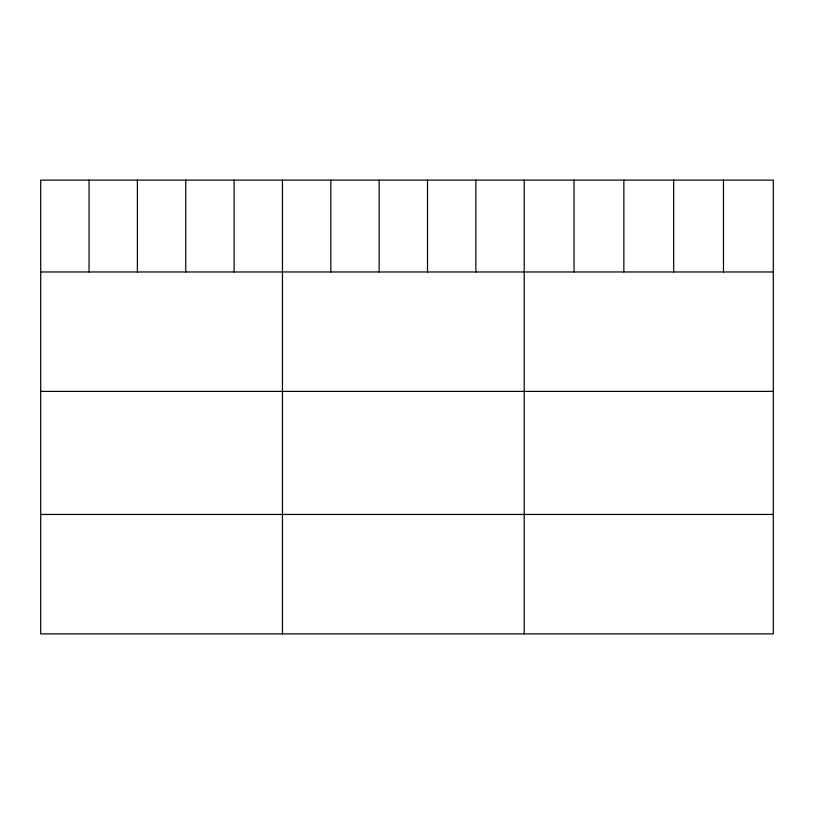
<?xml version="1.0" encoding="UTF-8"?>
<svg xmlns="http://www.w3.org/2000/svg" width="814" height="814" viewBox="0 0 814 814"><rect width="100%" height="100%" fill="white"/><g stroke="black" fill="none" stroke-linecap="round" stroke-linejoin="round"><path stroke-width="1.22" d="M773.3 271.968L773.3 633.882L40.7 633.882L40.7 180.118L773.3 180.118L773.3 271.968L40.7 271.968M40.7 391.402L773.3 391.402M40.7 514.448L773.3 514.448M723.483 180.118L723.483 271.968M673.666 180.118L673.666 271.968M623.85 180.118L623.85 271.968M574.033 180.118L574.033 271.968M524.216 180.118L524.216 633.882M475.864 180.118L475.864 271.968M427.513 180.118L427.513 271.968M379.161 180.118L379.161 271.968M330.81 180.118L330.81 271.968M282.458 180.118L282.458 633.882M234.106 180.118L234.106 271.968M185.755 180.118L185.755 271.968M137.403 180.118L137.403 271.968M89.052 180.118L89.052 271.968"/></g></svg>
